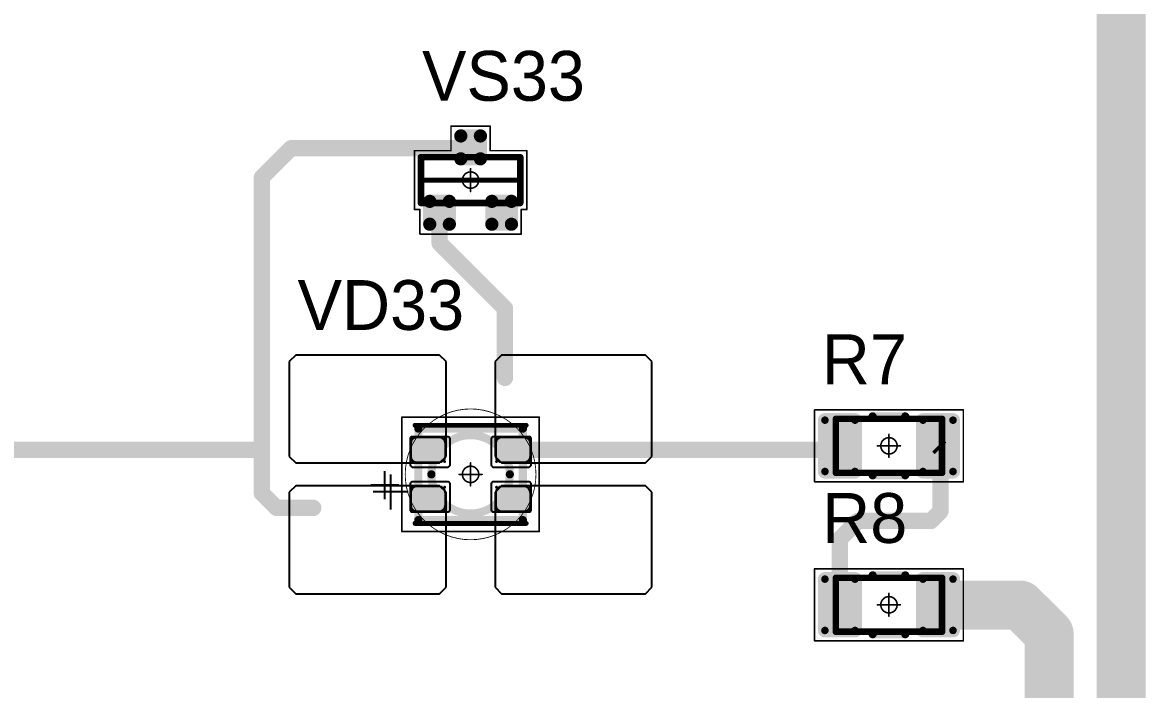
# Model space of a CAD drawing. Header units: millimetres. Extents: x 0 to 400, y 0 to 511.
# Drawn here: x 86.29 to 120.65, y 214.92 to 235.32 of the extents above; entities that cross this region are included whole.
import ezdxf

# ---------------------------------------------------------------- set-up
doc = ezdxf.new("R2010")
doc.units = ezdxf.units.MM
for name, color, linetype in [('Mechanical13', 56, 'Continuous'), ('Mechanical15', 56, 'Continuous'), ('Mechanical2', 216, 'Continuous'), ('TopLayer', 1, 'Continuous'), ('TopOverlay', 2, 'Continuous'), ('TopPaste', 8, 'Continuous'), ('TopSolder', 216, 'Continuous')]:
    doc.layers.add(name, color=color, linetype=linetype)

# ---------------------------------------------------------------- blocks, each defined once
blk = doc.blocks.new('SOT23_564')
at = {"layer": 'Mechanical13', "const_width": 0.2}
for points in [[(-0.7, 1.52), (0.7, 1.52)], [(-0.7, 1.52), (-0.7, -1.52)], [(0.7, 1.52), (0.7, -1.52)], [(-0.7, -1.52), (0.7, -1.52)]]:
    blk.add_lwpolyline(points, dxfattribs=at)
at = {"layer": 'Mechanical13', "const_width": 0.1}
for points in [[(-0.75, 1.52, 1), (-0.65, 1.52, 1)], [(-0.75, 1.52, 1), (-0.65, 1.52, 1)], [(0.65, 1.52, 1), (0.75, 1.52, 1)], [(0.65, 1.52, 1), (0.75, 1.52, 1)], [(-0.75, -1.52, 1), (-0.65, -1.52, 1)], [(-0.75, -1.52, 1), (-0.65, -1.52, 1)], [(0.65, -1.52, 1), (0.75, -1.52, 1)], [(0.65, -1.52, 1), (0.75, -1.52, 1)]]:
    blk.add_lwpolyline(points, format="xyb", close=True, dxfattribs=at)
at = {"layer": 'Mechanical15', "const_width": 0.05}
for points in [[(-0.9, 1.72), (-0.9, 1.55)], [(-0.9, 1.72), (0.9, 1.72)], [(0.9, 1.72), (0.9, 0.6)], [(-1.65, 1.55), (-1.65, -1.55)], [(-1.65, 1.55), (-0.9, 1.55)], [(0, 0.35), (0, -0.35)], [(0.9, 0.6), (1.65, 0.6)], [(1.65, 0.6), (1.65, -0.6)], [(-0.35, 0), (0.35, 0)], [(0.9, -0.6), (1.65, -0.6)], [(0.9, -0.6), (0.9, -1.72)], [(-1.65, -1.55), (-0.9, -1.55)], [(-0.9, -1.55), (-0.9, -1.72)], [(-0.9, -1.72), (0.9, -1.72)]]:
    blk.add_lwpolyline(points, dxfattribs=at)
at = {"layer": 'Mechanical15'}
for points, const_width in [([(-0.913, 1.72, 1), (-0.888, 1.72, 1)], 0.025), ([(-0.913, 1.72, 1), (-0.888, 1.72, 1)], 0.025), ([(0.888, 1.72, 1), (0.913, 1.72, 1)], 0.025), ([(0.888, 1.72, 1), (0.913, 1.72, 1)], 0.025), ([(-1.662, 1.55, 1), (-1.637, 1.55, 1)], 0.025), ([(-1.662, 1.55, 1), (-1.637, 1.55, 1)], 0.025), ([(-0.913, 1.55, 1), (-0.888, 1.55, 1)], 0.025), ([(-0.913, 1.55, 1), (-0.888, 1.55, 1)], 0.025), ([(-0.012, 0.35, 1), (0.012, 0.35, 1)], 0.025), ([(0.888, 0.6, 1), (0.913, 0.6, 1)], 0.025), ([(0.888, 0.6, 1), (0.913, 0.6, 1)], 0.025), ([(1.637, 0.6, 1), (1.662, 0.6, 1)], 0.025), ([(1.637, 0.6, 1), (1.662, 0.6, 1)], 0.025), ([(-0.362, 0, 1), (-0.337, 0, 1)], 0.025), ([(0.25, 0, 1), (-0.25, 0, 1)], 0.05), ([(-0.262, 0, 1), (-0.238, 0, 1)], 0.025), ([(0.238, 0, 1), (0.262, 0, 1)], 0.025), ([(0.337, 0, 1), (0.362, 0, 1)], 0.025), ([(-0.012, -0.35, 1), (0.012, -0.35, 1)], 0.025), ([(0.888, -0.6, 1), (0.913, -0.6, 1)], 0.025), ([(0.888, -0.6, 1), (0.913, -0.6, 1)], 0.025), ([(1.637, -0.6, 1), (1.662, -0.6, 1)], 0.025), ([(1.637, -0.6, 1), (1.662, -0.6, 1)], 0.025), ([(-1.662, -1.55, 1), (-1.637, -1.55, 1)], 0.025), ([(-1.662, -1.55, 1), (-1.637, -1.55, 1)], 0.025), ([(-0.913, -1.55, 1), (-0.888, -1.55, 1)], 0.025), ([(-0.913, -1.55, 1), (-0.888, -1.55, 1)], 0.025), ([(-0.913, -1.72, 1), (-0.888, -1.72, 1)], 0.025), ([(-0.913, -1.72, 1), (-0.888, -1.72, 1)], 0.025), ([(0.888, -1.72, 1), (0.913, -1.72, 1)], 0.025), ([(0.888, -1.72, 1), (0.913, -1.72, 1)], 0.025)]:
    blk.add_lwpolyline(points, format="xyb", close=True, dxfattribs=dict(at, const_width=const_width))
at = {"layer": 'TopLayer', "const_width": 0.1}
for points in [[(-1.4, 1.25, 1), (-1.3, 1.25, 1)], [(-0.7, 1.25, 1), (-0.6, 1.25, 1)], [(-1.4, 0.65, 1), (-1.3, 0.65, 1)], [(-0.7, 0.65, 1), (-0.6, 0.65, 1)], [(0.6, 0.3, 1), (0.7, 0.3, 1)], [(1.3, 0.3, 1), (1.4, 0.3, 1)], [(0.6, -0.3, 1), (0.7, -0.3, 1)], [(1.3, -0.3, 1), (1.4, -0.3, 1)], [(-1.4, -0.65, 1), (-1.3, -0.65, 1)], [(-0.7, -0.65, 1), (-0.6, -0.65, 1)], [(-1.4, -1.25, 1), (-1.3, -1.25, 1)], [(-0.7, -1.25, 1), (-0.6, -1.25, 1)]]:
    blk.add_lwpolyline(points, format="xyb", close=True, dxfattribs=at)
at = {"layer": 'TopLayer'}
for points in [[(-1.45, 1.25), (-1.45, 0.65), (-0.55, 1.25), (-0.55, 0.65)], [(-1.35, 1.35), (-1.35, 0.55), (-0.65, 1.35), (-0.65, 0.55)], [(0.65, 0.4), (0.65, -0.4), (1.35, 0.4), (1.35, -0.4)], [(0.55, 0.3), (0.55, -0.3), (1.45, 0.3), (1.45, -0.3)], [(-1.45, -0.65), (-1.45, -1.25), (-0.55, -0.65), (-0.55, -1.25)], [(-1.35, -0.55), (-1.35, -1.35), (-0.65, -0.55), (-0.65, -1.35)]]:
    blk.add_solid(points, dxfattribs=at)
at = {"layer": 'TopOverlay', "const_width": 0.15}
blk.add_lwpolyline([(0, 1.5), (0, -1.5)], dxfattribs=at)
at = {"layer": 'TopOverlay', "const_width": 0.075}
for points in [[(-0.038, 1.5, 1), (0.038, 1.5, 1)], [(-0.038, -1.5, 1), (0.038, -1.5, 1)]]:
    blk.add_lwpolyline(points, format="xyb", close=True, dxfattribs=at)
at = {"layer": 'TopPaste', "const_width": 0.075}
for points in [[(-1.387, 1.25, 1), (-1.313, 1.25, 1)], [(-0.687, 1.25, 1), (-0.613, 1.25, 1)], [(-1.387, 0.65, 1), (-1.313, 0.65, 1)], [(-0.687, 0.65, 1), (-0.613, 0.65, 1)], [(0.613, 0.3, 1), (0.687, 0.3, 1)], [(1.313, 0.3, 1), (1.387, 0.3, 1)], [(0.613, -0.3, 1), (0.687, -0.3, 1)], [(1.313, -0.3, 1), (1.387, -0.3, 1)], [(-1.387, -0.65, 1), (-1.313, -0.65, 1)], [(-0.687, -0.65, 1), (-0.613, -0.65, 1)], [(-1.387, -1.25, 1), (-1.313, -1.25, 1)], [(-0.687, -1.25, 1), (-0.613, -1.25, 1)]]:
    blk.add_lwpolyline(points, format="xyb", close=True, dxfattribs=at)
at = {"layer": 'TopPaste'}
for points in [[(-1.425, 1.25), (-1.425, 0.65), (-0.575, 1.25), (-0.575, 0.65)], [(-1.35, 1.325), (-1.35, 0.575), (-0.65, 1.325), (-0.65, 0.575)], [(0.65, 0.375), (0.65, -0.375), (1.35, 0.375), (1.35, -0.375)], [(0.575, 0.3), (0.575, -0.3), (1.425, 0.3), (1.425, -0.3)], [(-1.425, -0.65), (-1.425, -1.25), (-0.575, -0.65), (-0.575, -1.25)], [(-1.35, -0.575), (-1.35, -1.325), (-0.65, -0.575), (-0.65, -1.325)]]:
    blk.add_solid(points, dxfattribs=at)
at = {"layer": 'TopSolder', "const_width": 0.202}
for points in [[(-1.451, 1.25, 1), (-1.249, 1.25, 1)], [(-0.751, 1.25, 1), (-0.549, 1.25, 1)], [(-1.451, 0.65, 1), (-1.249, 0.65, 1)], [(-0.751, 0.65, 1), (-0.549, 0.65, 1)], [(0.549, 0.3, 1), (0.751, 0.3, 1)], [(1.249, 0.3, 1), (1.451, 0.3, 1)], [(0.549, -0.3, 1), (0.751, -0.3, 1)], [(1.249, -0.3, 1), (1.451, -0.3, 1)], [(-1.451, -0.65, 1), (-1.249, -0.65, 1)], [(-0.751, -0.65, 1), (-0.549, -0.65, 1)], [(-1.451, -1.25, 1), (-1.249, -1.25, 1)], [(-0.751, -1.25, 1), (-0.549, -1.25, 1)]]:
    blk.add_lwpolyline(points, format="xyb", close=True, dxfattribs=at)
at = {"layer": 'TopSolder'}
for points in [[(-1.35, 1.452), (-1.35, 0.448), (-0.65, 1.452), (-0.65, 0.448)], [(-1.552, 1.25), (-1.552, 0.65), (-0.448, 1.25), (-0.448, 0.65)], [(0.65, 0.502), (0.65, -0.502), (1.35, 0.502), (1.35, -0.502)], [(0.448, 0.3), (0.448, -0.3), (1.552, 0.3), (1.552, -0.3)], [(-1.552, -0.65), (-1.552, -1.25), (-0.448, -0.65), (-0.448, -1.25)], [(-1.35, -0.448), (-1.35, -1.452), (-0.65, -0.448), (-0.65, -1.452)]]:
    blk.add_solid(points, dxfattribs=at)
blk = doc.blocks.new('E65F_768')
at = {"layer": 'Mechanical13'}
for p, q in [((2.441, 1.071), (2.441, 0)), ((1.905, 0.536), (2.976, 0.536))]:
    blk.add_line(p, q, dxfattribs=at)
at = {"layer": 'Mechanical13', "const_width": 0.25}
for points in [[(-1.6, 1.4), (-1.6, -1.4)], [(1.6, 1.4), (-1.6, 1.4)], [(1.6, 1.4), (1.6, -1.4)], [(1.6, -1.4), (-1.6, -1.4)]]:
    blk.add_lwpolyline(points, dxfattribs=at)
at = {"layer": 'Mechanical13'}
for points, const_width in [([(-1.663, 1.4, 1), (-1.538, 1.4, 1)], 0.125), ([(-1.663, 1.4, 1), (-1.538, 1.4, 1)], 0.125), ([(1.537, 1.4, 1), (1.662, 1.4, 1)], 0.125), ([(1.537, 1.4, 1), (1.662, 1.4, 1)], 0.125), ([(1.2, 0, 1), (-1.2, 0, 1)], 0.25), ([(-1.263, 0, 1), (-1.138, 0, 1)], 0.125), ([(1.137, 0, 1), (1.262, 0, 1)], 0.125), ([(-1.663, -1.4, 1), (-1.538, -1.4, 1)], 0.125), ([(-1.663, -1.4, 1), (-1.538, -1.4, 1)], 0.125), ([(1.537, -1.4, 1), (1.662, -1.4, 1)], 0.125), ([(1.537, -1.4, 1), (1.662, -1.4, 1)], 0.125)]:
    blk.add_lwpolyline(points, format="xyb", close=True, dxfattribs=dict(at, const_width=const_width))
at = {"layer": 'Mechanical15', "const_width": 0.05}
for points in [[(2.1, 1.75), (-2.1, 1.75)], [(-2.1, 1.75), (-2.1, -1.75)], [(2.1, 1.75), (2.1, -1.75)], [(0, 0.35), (0, -0.35)], [(0, 0.35), (0, -0.35)], [(0.35, 0), (-0.35, 0)], [(0.35, 0), (-0.35, 0)], [(2.1, -1.75), (-2.1, -1.75)]]:
    blk.add_lwpolyline(points, dxfattribs=at)
at = {"layer": 'Mechanical15'}
for points, const_width in [([(-2.113, 1.75, 1), (-2.088, 1.75, 1)], 0.025), ([(-2.113, 1.75, 1), (-2.088, 1.75, 1)], 0.025), ([(2.087, 1.75, 1), (2.112, 1.75, 1)], 0.025), ([(2.087, 1.75, 1), (2.112, 1.75, 1)], 0.025), ([(-0.013, 0.35, 1), (0.012, 0.35, 1)], 0.025), ([(-0.013, 0.35, 1), (0.012, 0.35, 1)], 0.025), ([(-0.363, 0, 1), (-0.338, 0, 1)], 0.025), ([(-0.363, 0, 1), (-0.338, 0, 1)], 0.025), ([(0.25, 0, 1), (-0.25, 0, 1)], 0.05), ([(0.25, 0, 1), (-0.25, 0, 1)], 0.05), ([(-0.263, 0, 1), (-0.238, 0, 1)], 0.025), ([(-0.263, 0, 1), (-0.238, 0, 1)], 0.025), ([(0.237, 0, 1), (0.262, 0, 1)], 0.025), ([(0.237, 0, 1), (0.262, 0, 1)], 0.025), ([(0.337, 0, 1), (0.362, 0, 1)], 0.025), ([(0.337, 0, 1), (0.362, 0, 1)], 0.025), ([(-0.013, -0.35, 1), (0.012, -0.35, 1)], 0.025), ([(-0.013, -0.35, 1), (0.012, -0.35, 1)], 0.025), ([(-2.113, -1.75, 1), (-2.088, -1.75, 1)], 0.025), ([(-2.113, -1.75, 1), (-2.088, -1.75, 1)], 0.025), ([(2.087, -1.75, 1), (2.112, -1.75, 1)], 0.025), ([(2.087, -1.75, 1), (2.112, -1.75, 1)], 0.025)]:
    blk.add_lwpolyline(points, format="xyb", close=True, dxfattribs=dict(at, const_width=const_width))
at = {"layer": 'TopLayer'}
for p, q in [((-5.35, 3.65), (-5.55, 3.45)), ((-5.55, 3.45), (-5.55, 3.45)), ((-5.55, 3.45), (-5.55, 0.55)), ((-0.95, 3.65), (-5.35, 3.65)), ((-5.35, 3.65), (-5.35, 3.65)), ((-0.75, 3.45), (-0.95, 3.65)), ((-0.75, 0.55), (-0.75, 3.45)), ((0.95, 3.65), (0.75, 3.45)), ((0.75, 3.45), (0.75, 3.45)), ((0.75, 3.45), (0.75, 0.55)), ((5.35, 3.65), (0.95, 3.65)), ((0.95, 3.65), (0.95, 3.65)), ((5.55, 3.45), (5.35, 3.65)), ((5.55, 0.55), (5.55, 3.45)), ((-5.55, 0.55), (-5.35, 0.35)), ((-5.35, 0.35), (-0.95, 0.35)), ((-0.95, 0.35), (-0.75, 0.55)), ((0.75, 0.55), (0.95, 0.35)), ((0.95, 0.35), (5.35, 0.35)), ((5.35, 0.35), (5.55, 0.55)), ((-5.35, -0.35), (-5.55, -0.55)), ((-5.55, -0.55), (-5.55, -0.55)), ((-5.55, -0.55), (-5.55, -3.45)), ((-0.95, -0.35), (-5.35, -0.35)), ((-5.35, -0.35), (-5.35, -0.35)), ((-0.75, -0.55), (-0.95, -0.35)), ((-0.75, -3.45), (-0.75, -0.55)), ((0.95, -0.35), (0.75, -0.55)), ((0.75, -0.55), (0.75, -0.55)), ((0.75, -0.55), (0.75, -3.45)), ((5.35, -0.35), (0.95, -0.35)), ((0.95, -0.35), (0.95, -0.35)), ((5.55, -0.55), (5.35, -0.35)), ((5.55, -3.45), (5.55, -0.55)), ((-5.55, -3.45), (-5.35, -3.65)), ((-5.35, -3.65), (-0.95, -3.65)), ((-0.95, -3.65), (-0.75, -3.45)), ((0.75, -3.45), (0.95, -3.65)), ((0.95, -3.65), (5.35, -3.65)), ((5.35, -3.65), (5.55, -3.45))]:
    blk.add_line(p, q, dxfattribs=at)
at = {"layer": 'TopLayer', "const_width": 0.04}
for points in [[(-1.83, 1.11, 1), (-1.79, 1.11, 1)], [(-0.81, 1.11, 1), (-0.77, 1.11, 1)], [(0.77, 1.11, 1), (0.81, 1.11, 1)], [(1.79, 1.11, 1), (1.83, 1.11, 1)], [(-1.83, 0.39, 1), (-1.79, 0.39, 1)], [(-0.81, 0.39, 1), (-0.77, 0.39, 1)], [(0.77, 0.39, 1), (0.81, 0.39, 1)], [(1.79, 0.39, 1), (1.83, 0.39, 1)], [(-1.83, -0.39, 1), (-1.79, -0.39, 1)], [(-0.81, -0.39, 1), (-0.77, -0.39, 1)], [(0.77, -0.39, 1), (0.81, -0.39, 1)], [(1.79, -0.39, 1), (1.83, -0.39, 1)], [(-1.83, -1.11, 1), (-1.79, -1.11, 1)], [(-0.81, -1.11, 1), (-0.77, -1.11, 1)], [(0.77, -1.11, 1), (0.81, -1.11, 1)], [(1.79, -1.11, 1), (1.83, -1.11, 1)]]:
    blk.add_lwpolyline(points, format="xyb", close=True, dxfattribs=at)
at = {"layer": 'TopLayer'}
for points in [[(-1.85, 1.11), (-1.85, 0.39), (-0.75, 1.11), (-0.75, 0.39)], [(-1.81, 1.15), (-1.81, 0.35), (-0.79, 1.15), (-0.79, 0.35)], [(0.75, 1.11), (0.75, 0.39), (1.85, 1.11), (1.85, 0.39)], [(0.79, 1.15), (0.79, 0.35), (1.81, 1.15), (1.81, 0.35)], [(-1.85, -0.39), (-1.85, -1.11), (-0.75, -0.39), (-0.75, -1.11)], [(-1.81, -0.35), (-1.81, -1.15), (-0.79, -0.35), (-0.79, -1.15)], [(0.75, -0.39), (0.75, -1.11), (1.85, -0.39), (1.85, -1.11)], [(0.79, -0.35), (0.79, -1.15), (1.81, -0.35), (1.81, -1.15)]]:
    blk.add_solid(points, dxfattribs=at)
at = {"layer": 'TopOverlay'}
for p, q in [((2.628, 0.757), (2.628, -0.1)), ((2.2, 0.328), (3.057, 0.328))]:
    blk.add_line(p, q, dxfattribs=at)
at = {"layer": 'TopOverlay', "const_width": 0.15}
for points in [[(1.7, 1.5), (-1.7, 1.5)], [(1.7, -1.5), (-1.7, -1.5)]]:
    blk.add_lwpolyline(points, dxfattribs=at)
at = {"layer": 'TopOverlay', "const_width": 0.075}
for points in [[(-1.738, 1.5, 1), (-1.663, 1.5, 1)], [(1.662, 1.5, 1), (1.737, 1.5, 1)], [(-1.738, -1.5, 1), (-1.663, -1.5, 1)], [(1.662, -1.5, 1), (1.737, -1.5, 1)]]:
    blk.add_lwpolyline(points, format="xyb", close=True, dxfattribs=at)
at = {"layer": 'TopPaste'}
for p, q in [((-1.773, 1.073), (-1.814, 1.011)), ((-1.711, 1.114), (-1.773, 1.073)), ((-1.638, 1.129), (-1.711, 1.114)), ((-0.963, 1.129), (-1.638, 1.129)), ((-0.889, 1.114), (-0.963, 1.129)), ((-0.827, 1.073), (-0.889, 1.114)), ((-0.786, 1.011), (-0.827, 1.073)), ((0.827, 1.073), (0.786, 1.011)), ((0.889, 1.114), (0.827, 1.073)), ((0.962, 1.129), (0.889, 1.114)), ((1.637, 1.129), (0.962, 1.129)), ((1.711, 1.114), (1.637, 1.129)), ((1.773, 1.073), (1.711, 1.114)), ((1.814, 1.011), (1.773, 1.073)), ((-1.814, 1.011), (-1.829, 0.938)), ((-1.829, 0.938), (-1.829, 0.563)), ((-0.771, 0.938), (-0.786, 1.011)), ((-0.771, 0.563), (-0.771, 0.938)), ((0.786, 1.011), (0.771, 0.938)), ((0.771, 0.938), (0.771, 0.563)), ((1.829, 0.938), (1.814, 1.011)), ((1.829, 0.563), (1.829, 0.938)), ((-1.829, 0.563), (-1.814, 0.489)), ((-1.814, 0.489), (-1.773, 0.427)), ((-1.773, 0.427), (-1.711, 0.386)), ((-1.711, 0.386), (-1.638, 0.371)), ((-1.638, 0.371), (-0.963, 0.371)), ((-0.963, 0.371), (-0.889, 0.386)), ((-0.889, 0.386), (-0.827, 0.427)), ((-0.827, 0.427), (-0.786, 0.489)), ((-0.786, 0.489), (-0.771, 0.563)), ((0.771, 0.563), (0.786, 0.489)), ((0.786, 0.489), (0.827, 0.427)), ((0.827, 0.427), (0.889, 0.386)), ((0.889, 0.386), (0.962, 0.371)), ((0.962, 0.371), (1.637, 0.371)), ((1.637, 0.371), (1.711, 0.386)), ((1.711, 0.386), (1.773, 0.427)), ((1.773, 0.427), (1.814, 0.489)), ((1.814, 0.489), (1.829, 0.563)), ((-1.814, -0.489), (-1.829, -0.563)), ((-1.829, -0.563), (-1.829, -0.938)), ((-1.773, -0.427), (-1.814, -0.489)), ((-1.711, -0.386), (-1.773, -0.427)), ((-1.638, -0.371), (-1.711, -0.386)), ((-0.963, -0.371), (-1.638, -0.371)), ((-0.889, -0.386), (-0.963, -0.371)), ((-0.827, -0.427), (-0.889, -0.386)), ((-0.786, -0.489), (-0.827, -0.427)), ((-0.771, -0.563), (-0.786, -0.489)), ((-0.771, -0.938), (-0.771, -0.563)), ((0.786, -0.489), (0.771, -0.563)), ((0.771, -0.563), (0.771, -0.938)), ((0.827, -0.427), (0.786, -0.489)), ((0.889, -0.386), (0.827, -0.427)), ((0.962, -0.371), (0.889, -0.386)), ((1.637, -0.371), (0.962, -0.371)), ((1.711, -0.386), (1.637, -0.371)), ((1.773, -0.427), (1.711, -0.386)), ((1.814, -0.489), (1.773, -0.427)), ((1.829, -0.563), (1.814, -0.489)), ((1.829, -0.938), (1.829, -0.563)), ((-1.829, -0.938), (-1.814, -1.011)), ((-1.814, -1.011), (-1.773, -1.073)), ((-0.827, -1.073), (-0.786, -1.011)), ((-0.786, -1.011), (-0.771, -0.938)), ((0.771, -0.938), (0.786, -1.011)), ((0.786, -1.011), (0.827, -1.073)), ((1.773, -1.073), (1.814, -1.011)), ((1.814, -1.011), (1.829, -0.938)), ((-1.773, -1.073), (-1.711, -1.114)), ((-1.711, -1.114), (-1.638, -1.129)), ((-1.638, -1.129), (-0.963, -1.129)), ((-0.963, -1.129), (-0.889, -1.114)), ((-0.889, -1.114), (-0.827, -1.073)), ((0.827, -1.073), (0.889, -1.114)), ((0.889, -1.114), (0.962, -1.129)), ((0.962, -1.129), (1.637, -1.129)), ((1.637, -1.129), (1.711, -1.114)), ((1.711, -1.114), (1.773, -1.073))]:
    blk.add_line(p, q, dxfattribs=at)
at = {"layer": 'TopSolder'}
for p, q in [((-1.842, 1.129), (-1.85, 1.111)), ((-1.85, 1.111), (-1.85, 1.101)), ((-1.85, 1.101), (-1.85, 1.101)), ((-1.85, 1.101), (-1.85, 0.301)), ((-1.828, 1.143), (-1.842, 1.129)), ((-1.81, 1.151), (-1.828, 1.143)), ((-1.8, 1.151), (-1.81, 1.151)), ((-0.7, 1.151), (-1.8, 1.151)), ((-0.685, 1.151), (-0.7, 1.151)), ((-0.7, 1.151), (-0.7, 1.151)), ((-0.658, 1.139), (-0.685, 1.151)), ((-0.636, 1.118), (-0.658, 1.139)), ((-0.625, 1.09), (-0.636, 1.118)), ((-0.625, 1.076), (-0.625, 1.09)), ((-0.625, 0.301), (-0.625, 1.076)), ((0.636, 1.118), (0.625, 1.09)), ((0.625, 1.09), (0.625, 1.076)), ((0.625, 1.076), (0.625, 1.076)), ((0.625, 1.076), (0.625, 0.301)), ((0.657, 1.139), (0.636, 1.118)), ((0.685, 1.151), (0.657, 1.139)), ((0.7, 1.151), (0.685, 1.151)), ((1.8, 1.151), (0.7, 1.151)), ((1.81, 1.151), (1.8, 1.151)), ((1.8, 1.151), (1.8, 1.151)), ((1.828, 1.143), (1.81, 1.151)), ((1.842, 1.129), (1.828, 1.143)), ((1.85, 1.111), (1.842, 1.129)), ((1.85, 1.101), (1.85, 1.111)), ((1.85, 0.301), (1.85, 1.101)), ((-1.85, 0.301), (-1.85, 0.286)), ((-1.85, 0.286), (-1.839, 0.258)), ((-1.839, 0.258), (-1.818, 0.237)), ((-1.818, 0.237), (-1.79, 0.226)), ((-1.79, 0.226), (-1.775, 0.226)), ((-1.775, 0.226), (-1.775, 0.226)), ((-1.775, 0.226), (-0.7, 0.226)), ((-0.7, 0.226), (-0.685, 0.226)), ((-0.685, 0.226), (-0.658, 0.237)), ((-0.658, 0.237), (-0.636, 0.258)), ((-0.636, 0.258), (-0.625, 0.286)), ((-0.625, 0.286), (-0.625, 0.301)), ((-0.625, 0.301), (-0.625, 0.301)), ((0.625, 0.301), (0.625, 0.286)), ((0.625, 0.286), (0.636, 0.258)), ((0.636, 0.258), (0.657, 0.237)), ((0.657, 0.237), (0.685, 0.226)), ((0.685, 0.226), (0.7, 0.226)), ((0.7, 0.226), (0.7, 0.226)), ((0.7, 0.226), (1.775, 0.226)), ((1.775, 0.226), (1.79, 0.226)), ((1.79, 0.226), (1.817, 0.237)), ((1.817, 0.237), (1.839, 0.258)), ((1.839, 0.258), (1.85, 0.286)), ((1.85, 0.286), (1.85, 0.301)), ((1.85, 0.301), (1.85, 0.301)), ((-1.839, -0.257), (-1.85, -0.285)), ((-1.85, -0.285), (-1.85, -0.299)), ((-1.85, -0.299), (-1.85, -0.299)), ((-1.85, -0.299), (-1.85, -1.099)), ((-1.818, -0.236), (-1.839, -0.257)), ((-1.79, -0.224), (-1.818, -0.236)), ((-1.775, -0.224), (-1.79, -0.224)), ((-0.7, -0.224), (-1.775, -0.224)), ((-0.685, -0.224), (-0.7, -0.224)), ((-0.7, -0.224), (-0.7, -0.224)), ((-0.658, -0.236), (-0.685, -0.224)), ((-0.636, -0.257), (-0.658, -0.236)), ((-0.625, -0.285), (-0.636, -0.257)), ((-0.625, -0.299), (-0.625, -0.285)), ((-0.625, -1.074), (-0.625, -0.299)), ((0.636, -0.257), (0.625, -0.285)), ((0.625, -0.285), (0.625, -0.299)), ((0.625, -0.299), (0.625, -0.299)), ((0.625, -0.299), (0.625, -1.074)), ((0.657, -0.236), (0.636, -0.257)), ((0.685, -0.224), (0.657, -0.236)), ((0.7, -0.224), (0.685, -0.224)), ((1.775, -0.224), (0.7, -0.224)), ((1.79, -0.224), (1.775, -0.224)), ((1.775, -0.224), (1.775, -0.224)), ((1.817, -0.236), (1.79, -0.224)), ((1.839, -0.257), (1.817, -0.236)), ((1.85, -0.285), (1.839, -0.257)), ((1.85, -0.299), (1.85, -0.285)), ((1.85, -1.099), (1.85, -0.299)), ((-1.85, -1.099), (-1.85, -1.109)), ((-1.85, -1.109), (-1.842, -1.128)), ((-1.842, -1.128), (-1.828, -1.142)), ((-1.828, -1.142), (-1.81, -1.149)), ((-1.81, -1.149), (-1.8, -1.149)), ((-1.8, -1.149), (-0.7, -1.149)), ((-1.8, -1.149), (-1.8, -1.149)), ((-0.7, -1.149), (-0.685, -1.149)), ((-0.685, -1.149), (-0.658, -1.138)), ((-0.658, -1.138), (-0.636, -1.117)), ((-0.636, -1.117), (-0.625, -1.089)), ((-0.625, -1.089), (-0.625, -1.074)), ((-0.625, -1.074), (-0.625, -1.074)), ((0.625, -1.074), (0.625, -1.089)), ((0.625, -1.089), (0.636, -1.117)), ((0.636, -1.117), (0.657, -1.138)), ((0.657, -1.138), (0.685, -1.149)), ((0.685, -1.149), (0.7, -1.149)), ((0.7, -1.149), (1.8, -1.149)), ((0.7, -1.149), (0.7, -1.149)), ((1.8, -1.149), (1.81, -1.149)), ((1.81, -1.149), (1.828, -1.142)), ((1.828, -1.142), (1.842, -1.128)), ((1.842, -1.128), (1.85, -1.109)), ((1.85, -1.109), (1.85, -1.099)), ((1.85, -1.099), (1.85, -1.099))]:
    blk.add_line(p, q, dxfattribs=at)
blk = doc.blocks.new('RC1206S_838')
at = {"layer": 'Mechanical13', "const_width": 0.2}
for points in [[(-1.625, -0.825), (-1.625, 0.825)], [(-1.625, 0.825), (1.625, 0.825)], [(1.625, -0.825), (1.625, 0.825)], [(-1.625, -0.825), (1.625, -0.825)]]:
    blk.add_lwpolyline(points, dxfattribs=at)
at = {"layer": 'Mechanical13', "const_width": 0.1}
for points in [[(-1.675, 0.825, 1), (-1.575, 0.825, 1)], [(-1.675, 0.825, 1), (-1.575, 0.825, 1)], [(1.575, 0.825, 1), (1.675, 0.825, 1)], [(1.575, 0.825, 1), (1.675, 0.825, 1)], [(-1.675, -0.825, 1), (-1.575, -0.825, 1)], [(-1.675, -0.825, 1), (-1.575, -0.825, 1)], [(1.575, -0.825, 1), (1.675, -0.825, 1)], [(1.575, -0.825, 1), (1.675, -0.825, 1)]]:
    blk.add_lwpolyline(points, format="xyb", close=True, dxfattribs=at)
at = {"layer": 'Mechanical15', "const_width": 0.05}
for points in [[(-2.275, -1.1), (-2.275, 1.1)], [(-2.275, 1.1), (2.275, 1.1)], [(2.275, -1.1), (2.275, 1.1)], [(0, -0.35), (0, 0.35)], [(-0.35, 0), (0.35, 0)], [(-2.275, -1.1), (2.275, -1.1)]]:
    blk.add_lwpolyline(points, dxfattribs=at)
at = {"layer": 'Mechanical15'}
for points, const_width in [([(-2.287, 1.1, 1), (-2.262, 1.1, 1)], 0.025), ([(-2.287, 1.1, 1), (-2.262, 1.1, 1)], 0.025), ([(2.262, 1.1, 1), (2.287, 1.1, 1)], 0.025), ([(2.262, 1.1, 1), (2.287, 1.1, 1)], 0.025), ([(-0.012, 0.35, 1), (0.012, 0.35, 1)], 0.025), ([(-0.362, 0, 1), (-0.337, 0, 1)], 0.025), ([(0.25, 0, 1), (-0.25, 0, 1)], 0.05), ([(-0.262, 0, 1), (-0.238, 0, 1)], 0.025), ([(0.238, 0, 1), (0.262, 0, 1)], 0.025), ([(0.337, 0, 1), (0.362, 0, 1)], 0.025), ([(-0.012, -0.35, 1), (0.012, -0.35, 1)], 0.025), ([(-2.287, -1.1, 1), (-2.262, -1.1, 1)], 0.025), ([(-2.287, -1.1, 1), (-2.262, -1.1, 1)], 0.025), ([(2.262, -1.1, 1), (2.287, -1.1, 1)], 0.025), ([(2.262, -1.1, 1), (2.287, -1.1, 1)], 0.025)]:
    blk.add_lwpolyline(points, format="xyb", close=True, dxfattribs=dict(at, const_width=const_width))
at = {"layer": 'TopLayer', "const_width": 0.115}
for points in [[(-2.017, 0.785, 1), (-1.902, 0.785, 1)], [(-1.098, 0.785, 1), (-0.982, 0.785, 1)], [(0.982, 0.785, 1), (1.098, 0.785, 1)], [(1.902, 0.785, 1), (2.017, 0.785, 1)], [(-2.017, -0.785, 1), (-1.902, -0.785, 1)], [(-1.098, -0.785, 1), (-0.982, -0.785, 1)], [(0.982, -0.785, 1), (1.098, -0.785, 1)], [(1.902, -0.785, 1), (2.017, -0.785, 1)]]:
    blk.add_lwpolyline(points, format="xyb", close=True, dxfattribs=at)
at = {"layer": 'TopLayer'}
for points in [[(-2.075, -0.785), (-0.925, -0.785), (-2.075, 0.785), (-0.925, 0.785)], [(-1.96, -0.9), (-1.04, -0.9), (-1.96, 0.9), (-1.04, 0.9)], [(0.925, -0.785), (2.075, -0.785), (0.925, 0.785), (2.075, 0.785)], [(1.04, -0.9), (1.96, -0.9), (1.04, 0.9), (1.96, 0.9)]]:
    blk.add_solid(points, dxfattribs=at)
at = {"layer": 'TopOverlay', "const_width": 0.25}
for points in [[(-0.5, 0.9), (0.5, 0.9)], [(-0.5, -0.9), (0.5, -0.9)]]:
    blk.add_lwpolyline(points, dxfattribs=at)
at = {"layer": 'TopOverlay', "const_width": 0.125}
for points in [[(-0.562, 0.9, 1), (-0.437, 0.9, 1)], [(0.437, 0.9, 1), (0.562, 0.9, 1)], [(-0.562, -0.9, 1), (-0.437, -0.9, 1)], [(0.437, -0.9, 1), (0.562, -0.9, 1)]]:
    blk.add_lwpolyline(points, format="xyb", close=True, dxfattribs=at)
at = {"layer": 'TopPaste', "const_width": 0.09}
for points in [[(-2.005, 0.785, 1), (-1.915, 0.785, 1)], [(-1.085, 0.785, 1), (-0.995, 0.785, 1)], [(0.995, 0.785, 1), (1.085, 0.785, 1)], [(1.915, 0.785, 1), (2.005, 0.785, 1)], [(-2.005, -0.785, 1), (-1.915, -0.785, 1)], [(-1.085, -0.785, 1), (-0.995, -0.785, 1)], [(0.995, -0.785, 1), (1.085, -0.785, 1)], [(1.915, -0.785, 1), (2.005, -0.785, 1)]]:
    blk.add_lwpolyline(points, format="xyb", close=True, dxfattribs=at)
at = {"layer": 'TopPaste'}
for points in [[(-2.05, -0.785), (-0.95, -0.785), (-2.05, 0.785), (-0.95, 0.785)], [(-1.96, -0.875), (-1.04, -0.875), (-1.96, 0.875), (-1.04, 0.875)], [(0.95, -0.785), (2.05, -0.785), (0.95, 0.785), (2.05, 0.785)], [(1.04, -0.875), (1.96, -0.875), (1.04, 0.875), (1.96, 0.875)]]:
    blk.add_solid(points, dxfattribs=at)
at = {"layer": 'TopSolder', "const_width": 0.215}
for points in [[(-2.067, 0.785, 1), (-1.852, 0.785, 1)], [(-1.148, 0.785, 1), (-0.933, 0.785, 1)], [(0.933, 0.785, 1), (1.148, 0.785, 1)], [(1.852, 0.785, 1), (2.067, 0.785, 1)], [(-2.067, -0.785, 1), (-1.852, -0.785, 1)], [(-1.148, -0.785, 1), (-0.933, -0.785, 1)], [(0.933, -0.785, 1), (1.148, -0.785, 1)], [(1.852, -0.785, 1), (2.067, -0.785, 1)]]:
    blk.add_lwpolyline(points, format="xyb", close=True, dxfattribs=at)
at = {"layer": 'TopSolder'}
for points in [[(-2.175, -0.785), (-0.825, -0.785), (-2.175, 0.785), (-0.825, 0.785)], [(-1.96, -1), (-1.04, -1), (-1.96, 1), (-1.04, 1)], [(0.825, -0.785), (2.175, -0.785), (0.825, 0.785), (2.175, 0.785)], [(1.04, -1), (1.96, -1), (1.04, 1), (1.96, 1)]]:
    blk.add_solid(points, dxfattribs=at)
blk = doc.blocks.new('RC1206S_839')
at = {"layer": 'Mechanical13', "const_width": 0.2}
for points in [[(-1.625, -0.825), (-1.625, 0.825)], [(-1.625, 0.825), (1.625, 0.825)], [(1.625, -0.825), (1.625, 0.825)], [(-1.625, -0.825), (1.625, -0.825)]]:
    blk.add_lwpolyline(points, dxfattribs=at)
at = {"layer": 'Mechanical13', "const_width": 0.1}
for points in [[(-1.675, 0.825, 1), (-1.575, 0.825, 1)], [(-1.675, 0.825, 1), (-1.575, 0.825, 1)], [(1.575, 0.825, 1), (1.675, 0.825, 1)], [(1.575, 0.825, 1), (1.675, 0.825, 1)], [(-1.675, -0.825, 1), (-1.575, -0.825, 1)], [(-1.675, -0.825, 1), (-1.575, -0.825, 1)], [(1.575, -0.825, 1), (1.675, -0.825, 1)], [(1.575, -0.825, 1), (1.675, -0.825, 1)]]:
    blk.add_lwpolyline(points, format="xyb", close=True, dxfattribs=at)
at = {"layer": 'Mechanical15', "const_width": 0.05}
for points in [[(-2.275, -1.1), (-2.275, 1.1)], [(-2.275, 1.1), (2.275, 1.1)], [(2.275, -1.1), (2.275, 1.1)], [(0, -0.35), (0, 0.35)], [(-0.35, 0), (0.35, 0)], [(-2.275, -1.1), (2.275, -1.1)]]:
    blk.add_lwpolyline(points, dxfattribs=at)
at = {"layer": 'Mechanical15'}
for points, const_width in [([(-2.287, 1.1, 1), (-2.262, 1.1, 1)], 0.025), ([(-2.287, 1.1, 1), (-2.262, 1.1, 1)], 0.025), ([(2.262, 1.1, 1), (2.287, 1.1, 1)], 0.025), ([(2.262, 1.1, 1), (2.287, 1.1, 1)], 0.025), ([(-0.012, 0.35, 1), (0.012, 0.35, 1)], 0.025), ([(-0.362, 0, 1), (-0.337, 0, 1)], 0.025), ([(0.25, 0, 1), (-0.25, 0, 1)], 0.05), ([(-0.262, 0, 1), (-0.238, 0, 1)], 0.025), ([(0.238, 0, 1), (0.262, 0, 1)], 0.025), ([(0.337, 0, 1), (0.362, 0, 1)], 0.025), ([(-0.012, -0.35, 1), (0.012, -0.35, 1)], 0.025), ([(-2.287, -1.1, 1), (-2.262, -1.1, 1)], 0.025), ([(-2.287, -1.1, 1), (-2.262, -1.1, 1)], 0.025), ([(2.262, -1.1, 1), (2.287, -1.1, 1)], 0.025), ([(2.262, -1.1, 1), (2.287, -1.1, 1)], 0.025)]:
    blk.add_lwpolyline(points, format="xyb", close=True, dxfattribs=dict(at, const_width=const_width))
at = {"layer": 'TopLayer', "const_width": 0.115}
for points in [[(-2.017, 0.785, 1), (-1.902, 0.785, 1)], [(-1.098, 0.785, 1), (-0.982, 0.785, 1)], [(0.982, 0.785, 1), (1.098, 0.785, 1)], [(1.902, 0.785, 1), (2.017, 0.785, 1)], [(-2.017, -0.785, 1), (-1.902, -0.785, 1)], [(-1.098, -0.785, 1), (-0.982, -0.785, 1)], [(0.982, -0.785, 1), (1.098, -0.785, 1)], [(1.902, -0.785, 1), (2.017, -0.785, 1)]]:
    blk.add_lwpolyline(points, format="xyb", close=True, dxfattribs=at)
at = {"layer": 'TopLayer'}
for points in [[(-2.075, -0.785), (-0.925, -0.785), (-2.075, 0.785), (-0.925, 0.785)], [(-1.96, -0.9), (-1.04, -0.9), (-1.96, 0.9), (-1.04, 0.9)], [(0.925, -0.785), (2.075, -0.785), (0.925, 0.785), (2.075, 0.785)], [(1.04, -0.9), (1.96, -0.9), (1.04, 0.9), (1.96, 0.9)]]:
    blk.add_solid(points, dxfattribs=at)
at = {"layer": 'TopOverlay', "const_width": 0.25}
for points in [[(-0.5, 0.9), (0.5, 0.9)], [(-0.5, -0.9), (0.5, -0.9)]]:
    blk.add_lwpolyline(points, dxfattribs=at)
at = {"layer": 'TopOverlay', "const_width": 0.125}
for points in [[(-0.562, 0.9, 1), (-0.437, 0.9, 1)], [(0.437, 0.9, 1), (0.562, 0.9, 1)], [(-0.562, -0.9, 1), (-0.437, -0.9, 1)], [(0.437, -0.9, 1), (0.562, -0.9, 1)]]:
    blk.add_lwpolyline(points, format="xyb", close=True, dxfattribs=at)
at = {"layer": 'TopPaste', "const_width": 0.09}
for points in [[(-2.005, 0.785, 1), (-1.915, 0.785, 1)], [(-1.085, 0.785, 1), (-0.995, 0.785, 1)], [(0.995, 0.785, 1), (1.085, 0.785, 1)], [(1.915, 0.785, 1), (2.005, 0.785, 1)], [(-2.005, -0.785, 1), (-1.915, -0.785, 1)], [(-1.085, -0.785, 1), (-0.995, -0.785, 1)], [(0.995, -0.785, 1), (1.085, -0.785, 1)], [(1.915, -0.785, 1), (2.005, -0.785, 1)]]:
    blk.add_lwpolyline(points, format="xyb", close=True, dxfattribs=at)
at = {"layer": 'TopPaste'}
for points in [[(-2.05, -0.785), (-0.95, -0.785), (-2.05, 0.785), (-0.95, 0.785)], [(-1.96, -0.875), (-1.04, -0.875), (-1.96, 0.875), (-1.04, 0.875)], [(0.95, -0.785), (2.05, -0.785), (0.95, 0.785), (2.05, 0.785)], [(1.04, -0.875), (1.96, -0.875), (1.04, 0.875), (1.96, 0.875)]]:
    blk.add_solid(points, dxfattribs=at)
at = {"layer": 'TopSolder', "const_width": 0.215}
for points in [[(-2.067, 0.785, 1), (-1.852, 0.785, 1)], [(-1.148, 0.785, 1), (-0.933, 0.785, 1)], [(0.933, 0.785, 1), (1.148, 0.785, 1)], [(1.852, 0.785, 1), (2.067, 0.785, 1)], [(-2.067, -0.785, 1), (-1.852, -0.785, 1)], [(-1.148, -0.785, 1), (-0.933, -0.785, 1)], [(0.933, -0.785, 1), (1.148, -0.785, 1)], [(1.852, -0.785, 1), (2.067, -0.785, 1)]]:
    blk.add_lwpolyline(points, format="xyb", close=True, dxfattribs=at)
at = {"layer": 'TopSolder'}
for points in [[(-2.175, -0.785), (-0.825, -0.785), (-2.175, 0.785), (-0.825, 0.785)], [(-1.96, -1), (-1.04, -1), (-1.96, 1), (-1.04, 1)], [(0.825, -0.785), (2.175, -0.785), (0.825, 0.785), (2.175, 0.785)], [(1.04, -1), (1.96, -1), (1.04, 1), (1.96, 1)]]:
    blk.add_solid(points, dxfattribs=at)

msp = doc.modelspace()

# ---------------------------------------------------------------- linework, layer by layer
at = {"layer": 'Mechanical2'}
for points, const_width in [([(102, 221.5, 1), (98, 221.5, 1)], 0.0254), ([(100, 223.5, 1), (100, 223.5, 1)], 0.0005), ([(97.994, 221.5, 1), (98.006, 221.5, 1)], 0.0127), ([(98, 221.5, 1), (98, 221.5, 1)], 0.0005), ([(101.994, 221.5, 1), (102.006, 221.5, 1)], 0.0127), ([(102, 221.5, 1), (102, 221.5, 1)], 0.0005), ([(100, 219.5, 1), (100, 219.5, 1)], 0.0005)]:
    msp.add_lwpolyline(points, format="xyb", close=True, dxfattribs=dict(at, const_width=const_width))
at = {"layer": 'Mechanical2', "const_width": 0.001}
for points in [[(100, 219.5), (100, 223.5)], [(98, 221.5), (102, 221.5)]]:
    msp.add_lwpolyline(points, dxfattribs=at)
at = {"layer": 'TopLayer'}
for points, const_width in [([(119.9, 148.75), (119.9, 268.725)], 1.5), ([(93.612, 230.575), (94.512, 231.475)], 0.5), ([(94.512, 231.475), (99.912, 231.475)], 0.5), ([(93.612, 222.35), (93.612, 230.575)], 0.5), ([(99.05, 228.575), (99.05, 229.5)], 0.5), ([(99.05, 228.575), (101.05, 226.575)], 0.5), ([(101.05, 224.45), (101.05, 226.575)], 0.5), ([(81.3, 222.25), (93.512, 222.25)], 0.5), ([(93.512, 222.25), (93.612, 222.35)], 0.5), ([(93.612, 220.925), (93.612, 222.35)], 0.5), ([(101.3, 222.25), (111.178, 222.25)], 0.5), ([(111.178, 222.25), (111.3, 222.372)], 0.5), ([(114.3, 222.372), (114.375, 222.297)], 0.5), ([(114.375, 220.368), (114.375, 222.297)], 0.5), ([(93.612, 220.925), (94.062, 220.475)], 0.5), ([(94.062, 220.475), (95.187, 220.475)], 0.5), ([(114.082, 220.075), (114.375, 220.368)], 0.5), ([(111.3, 219.525), (111.85, 220.075)], 0.5), ([(111.85, 220.075), (114.082, 220.075)], 0.5), ([(111.3, 217.511), (111.3, 219.525)], 0.5), ([(114.475, 217.502), (116.821, 217.502)], 1.5), ([(116.821, 217.502), (117.7, 216.624)], 1.5), ([(117.7, 162.025), (117.7, 216.624)], 1.5)]:
    msp.add_lwpolyline(points, dxfattribs=dict(at, const_width=const_width))
for points, const_width in [([(94.387, 231.475, 1), (94.637, 231.475, 1)], 0.25), ([(94.387, 231.475, 1), (94.637, 231.475, 1)], 0.25), ([(99.787, 231.475, 1), (100.037, 231.475, 1)], 0.25), ([(93.487, 230.575, 1), (93.737, 230.575, 1)], 0.25), ([(93.487, 230.575, 1), (93.737, 230.575, 1)], 0.25), ([(98.925, 229.5, 1), (99.175, 229.5, 1)], 0.25), ([(98.925, 228.575, 1), (99.175, 228.575, 1)], 0.25), ([(98.925, 228.575, 1), (99.175, 228.575, 1)], 0.25), ([(100.925, 226.575, 1), (101.175, 226.575, 1)], 0.25), ([(100.925, 226.575, 1), (101.175, 226.575, 1)], 0.25), ([(100.925, 224.45, 1), (101.175, 224.45, 1)], 0.25), ([(93.387, 222.25, 1), (93.637, 222.25, 1)], 0.25), ([(93.387, 222.25, 1), (93.637, 222.25, 1)], 0.25), ([(93.487, 222.35, 1), (93.737, 222.35, 1)], 0.25), ([(93.487, 222.35, 1), (93.737, 222.35, 1)], 0.25), ([(93.487, 222.35, 1), (93.737, 222.35, 1)], 0.25), ([(101.175, 222.25, 1), (101.425, 222.25, 1)], 0.25), ([(111.053, 222.25, 1), (111.303, 222.25, 1)], 0.25), ([(111.053, 222.25, 1), (111.303, 222.25, 1)], 0.25), ([(111.175, 222.372, 1), (111.425, 222.372, 1)], 0.25), ([(114.175, 222.372, 1), (114.425, 222.372, 1)], 0.25), ([(114.25, 222.297, 1), (114.5, 222.297, 1)], 0.25), ([(114.25, 222.297, 1), (114.5, 222.297, 1)], 0.25), ([(93.487, 220.925, 1), (93.737, 220.925, 1)], 0.25), ([(93.487, 220.925, 1), (93.737, 220.925, 1)], 0.25), ([(93.937, 220.475, 1), (94.187, 220.475, 1)], 0.25), ([(93.937, 220.475, 1), (94.187, 220.475, 1)], 0.25), ([(95.062, 220.475, 1), (95.312, 220.475, 1)], 0.25), ([(114.25, 220.368, 1), (114.5, 220.368, 1)], 0.25), ([(114.25, 220.368, 1), (114.5, 220.368, 1)], 0.25), ([(111.725, 220.075, 1), (111.975, 220.075, 1)], 0.25), ([(111.725, 220.075, 1), (111.975, 220.075, 1)], 0.25), ([(113.957, 220.075, 1), (114.207, 220.075, 1)], 0.25), ([(113.957, 220.075, 1), (114.207, 220.075, 1)], 0.25), ([(111.175, 219.525, 1), (111.425, 219.525, 1)], 0.25), ([(111.175, 219.525, 1), (111.425, 219.525, 1)], 0.25), ([(114.1, 217.502, 1), (114.85, 217.502, 1)], 0.75), ([(116.446, 217.502, 1), (117.196, 217.502, 1)], 0.75), ([(116.446, 217.502, 1), (117.196, 217.502, 1)], 0.75), ([(111.175, 217.511, 1), (111.425, 217.511, 1)], 0.25), ([(117.325, 216.624, 1), (118.075, 216.624, 1)], 0.75), ([(117.325, 216.624, 1), (118.075, 216.624, 1)], 0.75)]:
    msp.add_lwpolyline(points, format="xyb", close=True, dxfattribs=dict(at, const_width=const_width))

# ---------------------------------------------------------------- block references
for name, p, rotation in [('SOT23_564', (100, 230.5), 90), ('E65F_768', (100, 221.5), 180)]:
    msp.add_blockref(name, p, dxfattribs=dict(rotation=rotation))
for name, p in [('RC1206S_839', (112.8, 222.372)), ('RC1206S_838', (112.8, 217.511))]:
    msp.add_blockref(name, p)

# ---------------------------------------------------------------- texts
at = {"layer": 'TopOverlay'}
for s, p in [('VS33', (98.514, 232.926)), ('VD33', (94.706, 225.917)), ('R7', (110.744, 224.257)), ('R8', (110.755, 219.403))]:
    msp.add_text(s, height=1.524, dxfattribs=at).set_placement(p)

doc.saveas('drawing.dxf')
